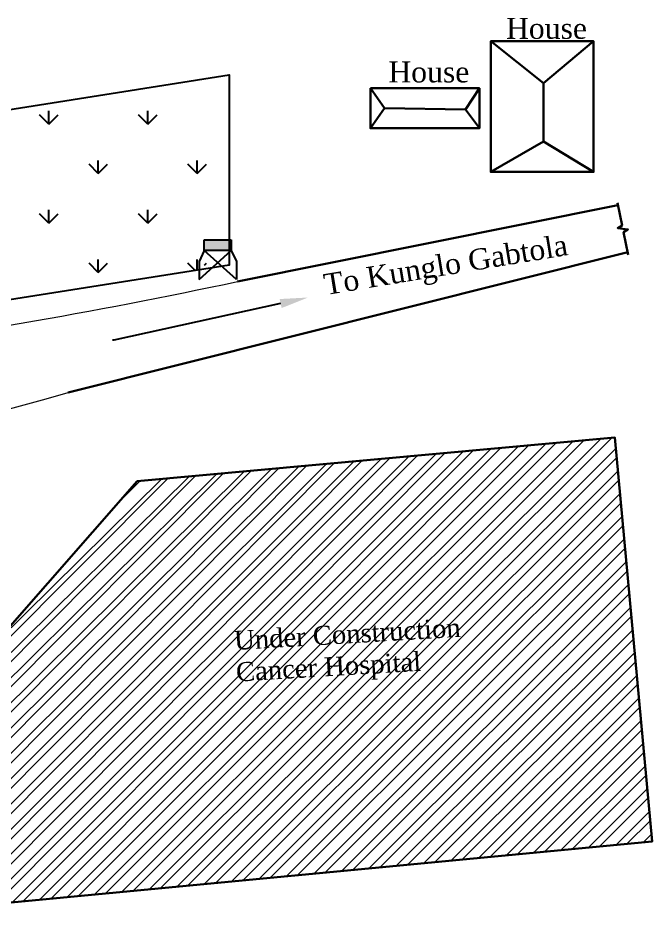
# Model space of a CAD drawing. Header units: inches. Extents: x 215676 to 3518780154, y 2761699 to 325936546.
# Drawn here: x 113101438 to 113146766, y 9435488 to 9499237 of the extents above; entities that cross this region are included whole.
import ezdxf
from ezdxf import colors
from ezdxf.entities.mleader import LeaderData, LeaderLine
from ezdxf.enums import TextEntityAlignment as Align
from ezdxf.math import Vec2, Vec3

# ---------------------------------------------------------------- set-up
doc = ezdxf.new("R2010")
doc.units = ezdxf.units.IN
doc.header["$LTSCALE"] = 20
doc.header["$MEASUREMENT"] = 0
for name, color, linetype, lineweight in [('BUILDING', 5, 'Continuous', 30), ('Pucca Road', 1, 'Continuous', 30), ('Road', 7, 'Continuous', 30), ('SHED', 7, 'Continuous', 30)]:
    doc.layers.add(name, color=color, linetype=linetype, lineweight=lineweight)
for name, color, linetype in [('Crops Land', 74, 'Continuous'), ('ELECTRIC POLE', 1, 'Continuous'), ('Text', 7, 'Continuous')]:
    doc.layers.add(name, color=color, linetype=linetype)
doc.styles.get("Standard").update_dxf_attribs({"font": 'times.ttf', "height": 1})
doc.styles.add('TR', font='times.ttf')

# ---------------------------------------------------------------- blocks, each defined once
blk = doc.blocks.new('eeee')
at = {"layer": 'ELECTRIC POLE'}
for p, q in [((353314.0216475676, 2673551.64898157), (353315.7394676891, 2673551.64898157)), ((353314.0216475676, 2673550.959405303), (353314.0216475676, 2673551.64898157)), ((353315.7394676891, 2673551.64898157), (353315.7394676891, 2673550.959405303)), ((353314.0216475676, 2673550.959405303), (353313.699718081, 2673550.258974852)), ((353313.699718081, 2673549.118617038), (353315.7394676891, 2673550.959405303)), ((353315.7394676891, 2673550.959405303), (353314.0216475676, 2673550.959405303)), ((353316.0613971761, 2673549.118617038), (353314.0216475676, 2673550.959405303)), ((353315.7394676891, 2673550.959405303), (353316.0613971761, 2673550.258974852)), ((353313.699718081, 2673550.258974852), (353313.699718081, 2673549.118617038)), ((353316.0613971761, 2673550.258974852), (353316.0613971761, 2673549.118617038))]:
    blk.add_line(p, q, dxfattribs=at)
blk.add_solid([(353314.0216475676, 2673551.64898157), (353315.7394676891, 2673551.64898157), (353314.0216475676, 2673550.959405303), (353315.7394676891, 2673550.959405303)], dxfattribs=at)

msp = doc.modelspace()

# ---------------------------------------------------------------- hatches: boundary and pattern name
at = {"layer": 'BUILDING', "lineweight": 20, "ltscale": 0.2}
h = msp.add_hatch(dxfattribs=at)
h.set_pattern_fill('ANSI32', color=256, scale=3371.745232298785, style=0)
h.set_pattern_definition([(45, (-659396366.2460881, -2491106631.102173), (-894.0689693219556, 894.0689693219558), []), (45, (-659395770.2000982, -2491106631.102173), (-894.0689693219556, 894.0689693219558), [])])
h.paths.add_polyline_path([(113093818.9594783, 9447738.414318085), (113095162.4158534, 9435488.012458801), (113146766.382696, 9440387.501699448), (113144087.5911311, 9469259.538835526), (113109958.8767756, 9466129.5817585)])
h.paths.add_polyline_path([(113089139.0082911, 9455676.565038681), (113057411.7519892, 9454155.607416153), (113058135.7639979, 9440791.67432785), (113089779.8589839, 9442308.385976791)])
h.paths.add_polyline_path([(113116704.4905367, 9450956.637590596), (113133257.6708927, 9451925.646982515), (113132954.5229125, 9457104.196573956), (113116401.3425566, 9456135.187182037)], flags=24)
h.paths.add_polyline_path([(113064812.780469, 9445356.835012624), (113081365.9608249, 9446325.844404543), (113081062.8128447, 9451504.393995984), (113064509.6324888, 9450535.384604065)], flags=24)
at = {"layer": 'Crops Land'}
h = msp.add_hatch(dxfattribs=at)
h.set_pattern_fill('GRASS', color=256, scale=5000)
h.set_pattern_definition([(90, (-659396366.2460881, -2491106631.102173), (-3535.533904999999, 3535.533904999999), [937.5, -6133.567814999999]), (45, (-659396366.2460881, -2491106631.102173), (-3535.533905932738, 3535.533905932738), [937.5000000000001, -4062.5]), (135, (-659396366.2460881, -2491106631.102173), (-3535.533905932738, -3535.533905932738), [937.5, -4062.5])])
h.paths.add_polyline_path([(113116544.1489009, 9481578.420684814), (113116544.1489009, 9495168.9920578), (113054316.4967097, 9485337.514032364), (113054316.4967097, 9471746.942659378)])
h.paths.add_polyline_path([(113077642.0150836, 9483318.754916176), (113087701.7244833, 9483907.641926331), (113087532.5940095, 9486796.826757574), (113077472.8846098, 9486207.939747421)], flags=24)

# ---------------------------------------------------------------- linework, layer by layer
at = {"layer": 'BUILDING', "lineweight": 30}
msp.add_lwpolyline([(113109958.8767756, 9466129.5817585), (113093818.9594783, 9447738.414318085), (113095162.4158534, 9435488.012458801), (113146766.382696, 9440387.501699448), (113144087.5911311, 9469259.538835526)], close=True, dxfattribs=at)
at = {"layer": 'Crops Land'}
msp.add_lwpolyline([(113054316.4967097, 9485337.514032364), (113116544.1489009, 9495168.9920578), (113116544.1489009, 9481578.420684814), (113054316.4967097, 9471746.942659378)], close=True, dxfattribs=at)
at = {"layer": 'Pucca Road', "ltscale": 0.5, "elevation": 9024}
for points in [[(113144284.8209132, 9486022.964754105), (113144622.096197, 9484413.084754944), (113144311.5905818, 9484220.319005966), (113145035.1276759, 9484116.474924088), (113144724.6220454, 9483923.709178925), (113145061.8973292, 9482313.82917595)], [(113117135.5469386, 9480400.926385544), (113144321.730215, 9485846.789548874)], [(113105023.2542231, 9472474.408705413), (113145024.9880275, 9482490.004383087)]]:
    msp.add_lwpolyline(points, dxfattribs=at)
at = {"layer": 'Road', "lineweight": 0, "elevation": 3468}
for points in [[(113054740.7325573, 9472076.03679318, 0.03872257466449799), (113117135.5469386, 9480400.926385544)], [(113053979.9033982, 9462405.885525135, 0.04316895094921052), (113105023.2542231, 9472474.408705413)]]:
    msp.add_lwpolyline(points, format="xyb", dxfattribs=at)
at = {"layer": 'SHED', "lineweight": 30}
for points in [[(113142581.6460475, 9497568.601861954), (113135232.4516505, 9497568.601861954), (113135232.4516505, 9488235.110866547), (113142581.6460475, 9488235.110866547)], [(113126637.6206568, 9494208.543989182), (113134422.7948054, 9494208.543989182), (113134422.7948054, 9491346.27607727), (113126637.6206568, 9491346.27607727)]]:
    msp.add_lwpolyline(points, close=True, dxfattribs=at)
for points in [[(113135232.4516505, 9497568.601861954), (113139010.038946, 9494574.492269516), (113142581.6460475, 9497568.601861954), (113139010.038946, 9494574.492269516), (113139010.038946, 9490410.86929512), (113135232.4516505, 9488235.110866547), (113139010.038946, 9490410.86929512), (113142581.6460475, 9488235.110866547)], [(113126637.6206568, 9494208.543989182), (113127635.2487544, 9492786.10344696), (113126637.6206568, 9491346.27607727), (113127635.2487544, 9492786.10344696), (113133426.4832972, 9492696.742553711), (113134422.7948054, 9494208.543989182), (113133426.4832972, 9492696.742553711), (113134422.7948054, 9491346.27607727)]]:
    msp.add_lwpolyline(points, dxfattribs=at)

# ---------------------------------------------------------------- block references
at = {"layer": 'Text', "xscale": 1123.915077434745, "yscale": 1123.915077434745, "zscale": 1123.915077434745}
msp.add_blockref('eeee', (-283980193.5868627, -2995361620.487381, -3.045521168587584e-07), dxfattribs=at)

# ---------------------------------------------------------------- texts
at = {"layer": 'Text', "style": 'TR'}
for p in [(113136318.7783564, 9498487.22247696), (113127911.19248, 9495373.460803986)]:
    msp.add_text('House', height=1500, dxfattribs=at).set_placement(p, align=Align.MIDDLE_LEFT)
msp.add_text('To Kunglo Gabtola', height=1500, rotation=9.379357582566174, dxfattribs=at).set_placement((113123318.2356166, 9480169.455005646), align=Align.MIDDLE_LEFT)
at = {"layer": 'Text', "insert": (113116854.636526, 9455427.773817062), "char_height": 1355.448139022587, "attachment_point": 1, "rotation": 3.3502238183543636, "style": 'TR'}
msp.add_mtext_dynamic_manual_height_columns('Under Construction Cancer Hospital', width=19617.59332777001, gutter_width=45000, heights=[0], dxfattribs=at)

# ---------------------------------------------------------------- leaders
at = {"layer": 'Text'}
ml = msp.add_multileader_mtext('Standard', dxfattribs=at)
ml.set_content('', color=256)
ml.set_leader_properties()
ml.build(insert=Vec2(0, 0))
ml.multileader.update_dxf_attribs({"text_right_attachment_type": 6, "dogleg_length": 0.36, "arrow_head_size": 2000})
ctx = ml.context
ctx.base_point, ctx.char_height, ctx.arrow_head_size, ctx.landing_gap_size, ctx.plane_origin = Vec3(113108120.2756556, 9476706.988414764), 1000, 2000, 90, Vec3(113122172.5405177, 9479255.504041672)
ctx.right_attachment, ctx.text_align_type = 6, 2
notes = []
notes.append((ctx, [(1, (1, 1, 0), (113108300.2756556, 9476206.988414764), (-1, 0), 1.396982529655588e-08, [(0, [(113122172.5405177, 9479255.504041672)], 0, [])])]))
ctx.mtext.insert, ctx.mtext.alignment, ctx.mtext.flow_direction = Vec3(113108210.2756556, 9477206.988414764), 3, 5
for ctx, leaders in notes:
    for number, flags, end, landing, length, lines in leaders:
        leader = LeaderData()
        leader.index, (leader.has_last_leader_line, leader.has_dogleg_vector, leader.attachment_direction) = number, flags
        leader.last_leader_point, leader.dogleg_vector, leader.dogleg_length = Vec3(end), Vec3(landing), length
        for number, points, colour, breaks in lines:
            line = LeaderLine()
            line.index, line.vertices, line.color, line.breaks = number, Vec3.list(points), colors.encode_raw_color(colour), breaks
            leader.lines.append(line)
        ctx.leaders.append(leader)

doc.saveas('drawing.dxf')
